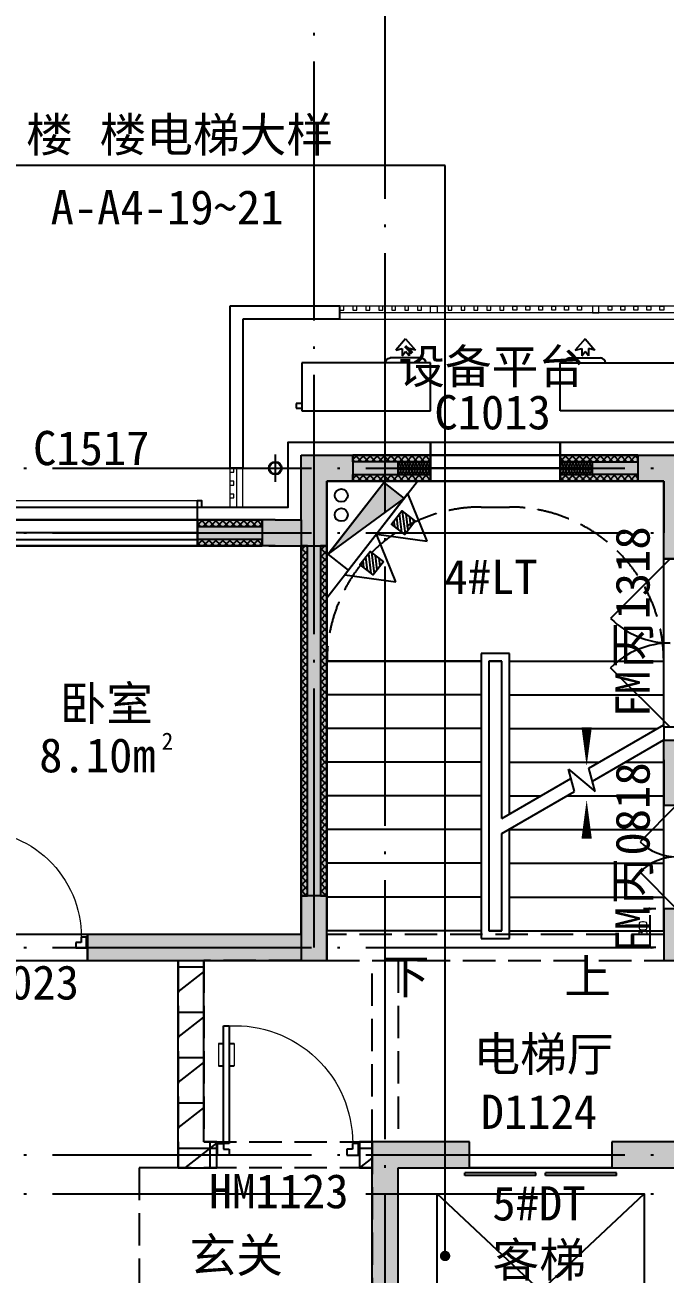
# Model space of a CAD drawing. Extents: x -46233 to 84150, y 109350 to 390860.
# Drawn here: x 14271 to 19213, y 261873 to 271521 of the extents above; entities that cross this region are included whole.
import ezdxf
from ezdxf.xclip import XClip

# ---------------------------------------------------------------- set-up
doc = ezdxf.new("R2010")
doc.units = 0
doc.header["$LTSCALE"] = 1000
doc.header["$MEASUREMENT"] = 0
doc.header["$XCLIPFRAME"] = 0
for name, pattern in [('125-核心筒-标准层$0$DASH', [0.35, 0.25, -0.1]), ('3#-轴线$1$DOTE', [2.42, 2, -0.2, 0.02, -0.2]), ('DASH', [0.35, 0.25, -0.1])]:
    doc.linetypes.add(name, pattern=pattern)
doc.layers.get('Defpoints').update_dxf_attribs({"color": 4, "linetype": 'DASH'})
for name, color, linetype in [('$6$A-ANNO-TEXT', 7, 'Continuous'), ('120-文字-标$0$A-ANNO-TEXT', 7, 'Continuous'), ('125-MC编号-偶$0$A-ANNO-TEXT', 255, 'Continuous'), ('125-O-MC$0$A-DOOR', 51, 'Continuous'), ('125-O-MC$0$A-FLOR-HRAL', 71, 'Continuous'), ('125-O-MC$0$A-WALL-CONC', 9, 'Continuous'), ('125-O-MC$0$A-WALL-INSL', 241, 'Continuous'), ('125-墙体$0$125-墙体$0$A-COLU-CONC-HATC', 204, 'Continuous'), ('125-墙体$0$125-墙体$0$A-DOOR', 51, 'Continuous'), ('125-墙体$0$125-墙体$0$A-WALL-CONC', 9, 'Continuous'), ('125-墙体$0$A-WALL-BLOK', 131, 'Continuous'), ('125-文字-标$0$A-ANNO-TEXT', 7, 'Continuous'), ('125-核心筒-标准层$0$A-COLU-CONC-HATC', 204, 'Continuous'), ('125-核心筒-标准层$0$A-DOOR', 51, 'Continuous'), ('125-核心筒-标准层$0$A-FLOR-EVTR', 51, 'Continuous'), ('125-核心筒-标准层$0$A-FLOR-STRS', 51, 'Continuous'), ('125-核心筒-标准层$0$A-WALL-BLOK', 131, 'Continuous'), ('125-核心筒-标准层$0$A-WALL-CONC', 9, 'Continuous'), ('125-核心筒-标准层$0$A-WALL-INSL', 241, 'Continuous'), ('125-核心筒-标准层$0$EQUIP_消防', 7, 'Continuous'), ('125-核心筒-标准层$0$P-FIRE-FH', 1, 'Continuous'), ('125-核心筒-标准层$0$造甲村-建筑200户型底图$0$A-FURN', 8, 'Continuous'), ('3#-轴线$1$A-ANNO-DOTE', 10, '3#-轴线$1$DOTE'), ('3#楼O层线脚$0$A-00-HX-113-wall-01Y$0$HRAL', 31, 'Continuous'), ('A-ANNO-NOTE', 3, 'Continuous'), ('A-ANNO-TEXT', 255, 'Continuous'), ('A-DRAN-SYMB', 243, 'Continuous'), ('A-WALL-INSL', 241, 'Continuous'), ('S-ANNO-TEXT', 7, 'Continuous'), ('S-PC-FQ', 4, 'Continuous'), ('S-PC-FQ-WYQ', 4, 'Continuous'), ('公区-MC编号-标$0$A-ANNO-TEXT', 255, 'Continuous'), ('公区-文字-标$0$A-ANNO-SYMB', 3, 'Continuous'), ('公区-文字-标$0$A-ANNO-TEXT', 7, 'Continuous')]:
    doc.layers.add(name, color=color, linetype=linetype)
for name, color, linetype, lineweight in [('125-核心筒-标准层$0$A-00-15-4#-PM-TF$0$00-装饰-剖', 241, 'Continuous', 5), ('125-核心筒-标准层$0$A-00-15-4#-PM-TF$0$00-装饰-看', 46, 'Continuous', 5), ('3#楼O层线脚$0$A-00-15-4#-PM-TF$0$00-装饰-看', 46, 'Continuous', 5)]:
    doc.layers.add(name, color=color, linetype=linetype, lineweight=lineweight)
doc.styles.add('120-文字-标$0$Standard', font='')
doc.styles.add('125-MC编号-偶$0$Standard', font='')
doc.styles.add('125-文字-标$0$Standard', font='')
doc.styles.add('125-核心筒-标准层$0$_TCH_DIM_T3', font='SIMPLEX', dxfattribs={"width": 0.705882, "bigfont": 'GBCBIG'})
doc.styles.add('_TCH_DIM', font='')
doc.styles.get("Standard").update_dxf_attribs({"font": ''})
doc.styles.add('公区-MC编号-标$0$Standard', font='')
doc.styles.add('公区-文字-标$0$_TCH_DIM', font='')
doc.styles.add('公区-文字-标$0$Standard', font='')
doc.styles.get('120-文字-标$0$Standard').set_extended_font_data('SimSun')
doc.styles.get('125-MC编号-偶$0$Standard').set_extended_font_data('SimSun')
doc.styles.get('125-文字-标$0$Standard').set_extended_font_data('SimSun')
doc.styles.get('_TCH_DIM').set_extended_font_data('SimSun')
doc.styles.get('Standard').set_extended_font_data('SimSun')
doc.styles.get('公区-MC编号-标$0$Standard').set_extended_font_data('SimSun')
doc.styles.get('公区-文字-标$0$_TCH_DIM').set_extended_font_data('SimSun')
doc.styles.get('公区-文字-标$0$Standard').set_extended_font_data('SimSun')
doc.dimstyles.new('125-核心筒-标准层$0$_TCH_ARCH&&20', dxfattribs={"dimtxt": 59.5, "dimasz": 20, "dimexe": 50, "dimexo": 60, "dimgap": 25.25, "dimtad": 1, "dimdec": 0, "dimzin": 0, "dimdsep": 46, "dimtxsty": '125-核心筒-标准层$0$_TCH_DIM_T3', "dimblk": '125-核心筒-标准层$0$_ArchTick', "dimcen": 0.09, "dimclrt": 7, "dimazin": 2, "dimtfac": 1, "dimtdec": 0, "dimtix": 1, "dimtmove": 2, "dimatfit": 3, "dimfxl": 100, "dimtolj": 1, "dimtzin": 0, "dimarcsym": 0})
pattern_1 = [(0, (0, 0), (0, 350), []), (37.875, (400, 0), (-169.615, 218.077), []), (90, (400, 0), (-450, 3e-14), [])]
pattern_2 = [(225, (-502401.22, -861352.4), (26.9407684, -26.9407684), []), (315, (-502401.22, -861352.4), (26.9407684, 26.9407684), [])]
pattern_3 = [(225, (-502401.22, -861502.4), (26.9407684, -26.9407684), []), (315, (-502401.22, -861502.4), (26.9407684, 26.9407684), [])]
pattern_4 = [(269.9942905, (258834.098, 2761417.068), (10.823449013, -18.751078648), [12.5, -25]), (29.9942905, (258834.098, 2761417.068), (10.82718595, 18.748921125), [12.5, -25]), (329.9942905, (258834.098, 2761417.068), (21.650634963, -0.002157522), [-25, 12.5])]

# ---------------------------------------------------------------- blocks, each defined once
blk = doc.blocks.new('125-O-MC$0$$TCHSYS$WIN2D')
for p, q in [((-0.5, 0.5), (0.5, 0.5)), ((-0.5, 0.5), (-0.5, -0.5)), ((0.5, 0.5), (0.5, -0.5)), ((0.5, 0.1667), (-0.5, 0.1667)), ((0.5, -0.1667), (-0.5, -0.1667)), ((-0.5, -0.5), (0.5, -0.5))]:
    blk.add_line(p, q)
blk = doc.blocks.new('125-O-MC')
at = {"layer": '125-O-MC$0$A-FLOR-HRAL'}
blk.add_lwpolyline([(6300, -50), (7800, -50), (7800, -100), (6300, -100)], close=True, dxfattribs=at)
at = {"layer": '125-O-MC$0$A-WALL-CONC'}
blk.add_line((7800, 100), (7800, -100), dxfattribs=at)
at = {"layer": '125-O-MC$0$A-WALL-INSL'}
blk.add_lwpolyline([(7800, 100), (7800, 200), (8050, 200)], dxfattribs=at)
at = {"layer": '125-O-MC$0$A-DOOR', "xscale": -1500, "yscale": 300, "zscale": 300, "rotation": 180}
blk.add_blockref('125-O-MC$0$$TCHSYS$WIN2D', (7050, 50), dxfattribs=at)
blk = doc.blocks.new('125-墙体$0$125-墙体$0$$DorLib2D$00000009')
for p, q in [((0.4129, 0.9053), (0.4129, 0.0807)), ((0.4541, 0.9053), (0.4129, 0.9053)), ((0.4541, 0.0807), (0.4541, 0.9053)), ((0.4129, 0.7822), (0.378, 0.7822)), ((0.489, 0.7822), (0.4541, 0.7822)), ((0.4129, 0.6235), (0.378, 0.6235)), ((0.489, 0.6235), (0.4541, 0.6235)), ((-0.4941, 0.0807), (-0.4529, 0.0807)), ((-0.4941, -0.0018), (-0.4941, 0.0807)), ((-0.4529, 0.0807), (-0.4529, 0.0395)), ((-0.4529, 0.0395), (-0.4117, 0.0395)), ((-0.4117, 0.0395), (-0.4117, -0.0018)), ((0.4129, 0.0807), (0.4541, 0.0807)), ((0.4541, 0.0395), (0.4129, 0.0395)), ((0.4129, 0.0395), (0.4129, -0.0018)), ((0.4953, 0.0807), (0.4541, 0.0807)), ((0.4541, 0.0807), (0.4541, 0.0395)), ((0.4953, -0.0018), (0.4953, 0.0807)), ((-0.4941, -0.0018), (-0.4941, -0.0018)), ((-0.4117, -0.0018), (-0.4941, -0.0018)), ((0.4129, -0.0018), (0.4953, -0.0018)), ((0.4953, -0.0018), (0.4953, -0.0018))]:
    blk.add_line(p, q)
at = {"lineweight": 13}
for p, q in [((0.378, 0.7822), (0.378, 0.6235)), ((0.489, 0.7822), (0.489, 0.6235))]:
    blk.add_line(p, q, dxfattribs=at)
blk.add_arc((0.3716, 0.0817), 0.8246, 87.13397, 180.07167, dxfattribs=at)
blk = doc.blocks.new('125-墙体')
at = {"layer": '125-墙体$0$125-墙体$0$A-COLU-CONC-HATC'}
for points in [[(8400, -100), (8400, 100), (7800, 100), (7800, -100)], [(8600, -3100), (6950, -3100), (6950, -3300), (8600, -3300)]]:
    blk.add_hatch(color=256, dxfattribs=at).paths.add_polyline_path(points)
h = blk.add_hatch(dxfattribs=at)
h.set_pattern_fill('空心砖', color=256, scale=100, style=0)
h.set_pattern_definition(pattern_1)
h.paths.add_polyline_path([(7650, -4900), (7850, -4700), (7850, -3300), (7650, -3300)])
h = blk.add_hatch(dxfattribs=at)
h.set_pattern_fill('空心砖', color=256, scale=100, style=0)
h.set_pattern_definition(pattern_1)
h.paths.add_polyline_path([(7650, -4900), (7950, -4900), (7950, -4700), (7850, -4700)])
h = blk.add_hatch(dxfattribs=at)
h.set_pattern_fill('空心砖', color=256, scale=100, style=0)
h.set_pattern_definition(pattern_1)
h.paths.add_polyline_path([(9150, -4700), (9050, -4700), (9050, -4900), (9150, -4900)])
at = {"layer": '125-墙体$0$125-墙体$0$A-WALL-CONC'}
for p, q in [((8400, 100), (7800, 100)), ((8400, -100), (7800, -100)), ((8600, -3100), (6950, -3100)), ((6950, -3100), (6950, -3300)), ((6950, -3300), (8600, -3300))]:
    blk.add_line(p, q, dxfattribs=at)
at = {"layer": '125-墙体$0$A-WALL-BLOK'}
for p, q in [((7650, -4900), (7650, -3300)), ((7650, -3300), (7850, -3300)), ((7850, -4700), (7850, -3300)), ((7950, -4700), (7850, -4700)), ((7950, -4900), (7950, -4700)), ((9150, -4700), (9050, -4700)), ((9050, -4700), (9050, -4900)), ((9150, -4900), (9150, -4700)), ((7650, -4900), (7950, -4900)), ((9050, -4900), (9150, -4900))]:
    blk.add_line(p, q, dxfattribs=at)
at = {"layer": 'Defpoints'}
blk.add_lwpolyline([(8600, 100), (8600, -3300), (7850, -3300), (7850, -4700), (9150, -4700), (9150, -7200), (10350, -7200), (10350, -11200)], dxfattribs=at)
blk.add_lwpolyline([(2250, -3300), (6950, -3300), (6950, -3100), (2250, -3100)], close=True, dxfattribs=at)
at = {"layer": '125-墙体$0$125-墙体$0$A-DOOR', "xscale": -1000, "yscale": 1000, "zscale": 200}
blk.add_blockref('125-墙体$0$125-墙体$0$$DorLib2D$00000009', (6450, -3200), dxfattribs=at)
at = {"layer": '125-墙体$0$125-墙体$0$A-DOOR', "xscale": 1100, "yscale": -1100, "zscale": 200, "rotation": 180}
blk.add_blockref('125-墙体$0$125-墙体$0$$DorLib2D$00000009', (8500, -4800), dxfattribs=at)
blk = doc.blocks.new('125-核心筒-标准层$0$A$C524E5E6F')
at = {"layer": '125-核心筒-标准层$0$A-FLOR-EVTR'}
for points in [[(0, 0), (2200, 0), (2200, -2100), (0, -2100)], [(300, -200), (1900, -200), (1900, -1700), (300, -1700)], [(650, -1950), (1550, -1950), (1550, -1800), (650, -1800)]]:
    blk.add_lwpolyline(points, close=True, dxfattribs=at)
for points in [[(300, -1700), (1900, -200)], [(1900, -1700), (300, -200)]]:
    blk.add_lwpolyline(points, dxfattribs=at)
blk = doc.blocks.new('125-核心筒-标准层$0$2-4#标准层核心筒$0$$TwtSys$00000434')
for p, q in [((-0.5, 0.5), (-0.5, -0.5)), ((-0.5, -0.5), (0.5, 0.5)), ((0.5, 0.5), (-0.5, 0.5)), ((0.5, -0.5), (0.5, 0.5)), ((-0.5, -0.5), (0.5, -0.5))]:
    blk.add_line(p, q)
blk.add_solid([(0.5, -0.5), (0.5, 0.5), (-0.5, -0.5)])
blk = doc.blocks.new('125-核心筒-标准层$0$DDDA$C0A4D4CDB')
at = {"color": 0}
for p, q in [((193.3, 556.5), (117.4, 469)), ((193.3, 556.5), (269.2, 469)), ((75.1, 408.7), (311.5, 408.7)), ((117.4, 469), (166.5, 480.6)), ((166.5, 480.6), (166.5, 426.2)), ((166.5, 426.2), (193.3, 459.5)), ((220.1, 426.2), (193.3, 459.5)), ((220.1, 480.6), (220.1, 426.2)), ((269.2, 469), (220.1, 480.6)), ((0, 0), (0, 370)), ((0, 370), (995, 370)), ((995, 370), (995, 0)), ((995, 0), (0, 0)), ((995, 57.2), (1037.4, 57.2)), ((1037.4, 20.2), (995, 20.2)), ((1037.4, 57.2), (1037.4, 20.2))]:
    blk.add_line(p, q, dxfattribs=at)
for centre, start_param, end_param in [((75.1, 370), 0.785398, 2.356194), ((311.5, 370), 5.497787, 7.068583)]:
    blk.add_ellipse(centre, major_axis=(27.3, 27.3), ratio=1, start_param=start_param, end_param=end_param, dxfattribs=at)
blk = doc.blocks.new('125-核心筒-标准层$0$$DORLIB2D$00000127')
at = {"color": 0}
for points in [[(-0.5333, 0.7949), (-0.5333, 0.6904)], [(-0.0333, 0.7949), (-0.5333, 0.7949)], [(-0.0333, 0.7949), (-0.0333, 0.6904)], [(0.5333, 0.7949), (0.0333, 0.7949)], [(0.0333, 0.7949), (0.0333, 0.6904)], [(0.5333, 0.7949), (0.5333, 0.6904)], [(-0.0333, 0.6904), (-0.5333, 0.6904)], [(0.5333, 0.6904), (0.0333, 0.6904)], [(0.5, 0.5), (-0.5, 0.5)]]:
    blk.add_lwpolyline(points, dxfattribs=at)
blk = doc.blocks.new('125-核心筒-标准层$0$$DorLib2D$00000116')
at = {"color": 0}
for p, q in [((-0.5, 0), (-0.1464, 0.3536)), ((0.5, 0), (0.1464, 0.3536))]:
    blk.add_line(p, q, dxfattribs=at)
for centre, start, end in [((-0.5, 0), 0, 45), ((0.5, 0), 135, 180)]:
    blk.add_arc(centre, 0.5, start, end, dxfattribs=at)
blk = doc.blocks.new('125-核心筒-标准层$0$$TCHSYS$WIN2D')
for p, q in [((-0.5, 0.5), (0.5, 0.5)), ((-0.5, 0.5), (-0.5, -0.5)), ((0.5, 0.5), (0.5, -0.5)), ((0.5, 0.1667), (-0.5, 0.1667)), ((0.5, -0.1667), (-0.5, -0.1667)), ((-0.5, -0.5), (0.5, -0.5))]:
    blk.add_line(p, q)
blk = doc.blocks.new('125-核心筒-标准层$0$$ATTACHMENT$00000214')
h = blk.add_hatch()
h.set_pattern_fill('ANSI31', color=256, scale=200, style=0)
h.set_pattern_definition([(45, (-38543.802, -6842.639), (-17.67767, 17.67767), [])])
h.paths.add_polyline_path([(-64.9, 1.9), (64.9, 1.9), (64.9, -127.9), (-64.9, -127.9)])
for points in [[(0, 171.8), (-198.4, -171.8), (198.4, -171.8)], [(-64.9, 1.9), (64.9, 1.9), (64.9, -127.9), (-64.9, -127.9)]]:
    blk.add_lwpolyline(points, close=True)
blk = doc.blocks.new('125-核心筒-标准层$0$_ArchTick')
at = {"color": 0, "linetype": 'ByBlock', "const_width": 0.4}
blk.add_lwpolyline([(-0.5, -0.5), (0.5, 0.5)], dxfattribs=at)
blk = doc.blocks.new('*D794')
at = {"layer": 'Defpoints', "color": 0, "lineweight": -2, "transparency": 16777216}
for p, q in [((890, 4200), (794.6, 4200)), ((844.6, 3900), (844.6, 4200)), ((890, 3900), (794.6, 3900))]:
    blk.add_line(p, q, dxfattribs=at)
at = {"layer": 'Defpoints', "color": 0, "transparency": 16777216}
for p in [(844.6, 4200), (950, 4200), (950, 3900)]:
    blk.add_point(p, dxfattribs=at)
at = {"layer": 'Defpoints', "color": 0, "lineweight": -2, "transparency": 16777216, "xscale": 20, "yscale": 20, "zscale": 20}
for p, rotation in [((844.6, 4200), 90), ((844.6, 3900), 270)]:
    blk.add_blockref('125-核心筒-标准层$0$_ArchTick', p, dxfattribs=dict(at, rotation=rotation))
at = {"layer": 'Defpoints', "color": 7, "transparency": 16777216, "insert": (789.6, 4050), "char_height": 59.5, "attachment_point": 5, "rotation": 90, "style": '125-核心筒-标准层$0$_TCH_DIM_T3'}
blk.add_mtext('\\A1;300', dxfattribs=at)
blk = doc.blocks.new('120-文字-标')
at = {"layer": '120-文字-标$0$A-ANNO-TEXT', "style": '120-文字-标$0$Standard'}
for s, height, p in [('卧室', 264.35, (3011.5, 5652.2)), ('CF06', 264.35, (4811.8, 5652.2)), ('厨房', 264.35, (5756.9, 5652.2)), ('卧室', 264.35, (7694.8, 5652.2)), ('WC12', 264.35, (7211.1, 2191.7)), ('卫生间', 264.35, (8156.3, 2191.7)), ('餐厅', 264.35, (4623.5, 1634.2)), ('玄关', 264.35, (1824, 1393.1)), ('WC13', 264.35, (8138.7, 1315)), ('卫生间', 264.35, (9083.9, 1315)), ('衣帽间', 264.35, (569.5, -767.5)), ('起居室', 264.35, (4869.3, -2206.6)), ('卧室', 264.35, (8379.6, -2206.6)), ('(', 264.3, (7835.4, -2606.6)), ('含衣帽间', 264.35, (8024.4, -2606.6)), (')', 264.3, (9536.6, -2606.6)), ('卧室', 264.35, (1617.8, -2705.1))]:
    blk.add_text(s, height=height, dxfattribs=at).set_placement(p)
at = {"layer": 'Defpoints', "style": '120-文字-标$0$Standard'}
for s, height, p in [('7.50m', 264.35, (2853.8, 5252.2)), ('2', 132.2, (3799, 5427.2)), ('7.13m', 264.35, (5084.2, 5252.2)), ('2', 132.2, (6029.4, 5427.2)), ('8.10m', 264.35, (7537.1, 5252.2)), ('2', 132.2, (8482.3, 5427.2)), ('2', 132.2, (9316.3, 2791)), ('2.70m', 264.35, (8371.1, 2616)), ('13.30m', 264.35, (4379.4, 1234.2)), ('2', 132.2, (5513.6, 1409.2)), ('2.79m', 264.35, (1667.9, 993.1)), ('2', 132.2, (2613, 1168.1)), ('4.24m', 264.35, (8059.1, 915)), ('2', 132.2, (9004.2, 1090)), ('2', 132.2, (1546.8, -992.5)), ('2.11m', 264.35, (601.7, -1167.5)), ('2', 132.2, (5949.9, -2431.6)), ('15.96m', 264.35, (4815.8, -2606.6)), ('2', 132.2, (9261.6, -2831.6)), ('13.33m', 264.35, (8127.4, -3006.6)), ('9.20m', 264.35, (1460.1, -3105.1)), ('2', 132.2, (2405.3, -2930.1))]:
    blk.add_text(s, height=height, dxfattribs=at).set_placement(p)
blk = doc.blocks.new('125-文字-标')
at = {"layer": 'Defpoints'}
for points in [[(-4550, 7000), (-1850, 7000), (-1850, 4000), (-4550, 4000)], [(-3100, 500), (-6900, 500), (-6900, 3800), (-2800, 3800), (-2800, 2200), (-3100, 2200)], [(-3100, 650), (-1300, 650), (-1300, 2200), (-3100, 2200)]]:
    blk.add_lwpolyline(points, close=True, dxfattribs=at)
at = {"layer": '125-文字-标$0$A-ANNO-TEXT', "style": '125-文字-标$0$Standard'}
for s, p in [('卧室', (-3714.4, 5652.2)), ('玄关', (-2711.8, 1393.1))]:
    blk.add_text(s, height=264.35, dxfattribs=at).set_placement(p)
at = {"layer": 'Defpoints', "style": '125-文字-标$0$Standard'}
for s, height, p in [('8.10m', 264.35, (-3872.1, 5252.2)), ('2', 132.2, (-2926.9, 5427.2))]:
    blk.add_text(s, height=height, dxfattribs=at).set_placement(p)
blk = doc.blocks.new('公区-文字-标')
at = {"layer": '公区-文字-标$0$A-ANNO-SYMB'}
for points in [[(-1055, 4000, 0, 0, 0), (-1055, 6480, 0, 0, 0), (355, 6480, 0, 0, 0), (355, 5300, 0, 80, 0), (355, 5600, 0, 0, 0)], [(355, 4000, 0, 0, 0), (355, 5040, 0, 80, 0), (355, 4740, 0, 0, 0)]]:
    blk.add_lwpolyline(points, format="xyseb", dxfattribs=at)
at = {"layer": '公区-文字-标$0$A-ANNO-TEXT', "style": '公区-文字-标$0$Standard'}
for s, height, p in [('设备平台', 264.35, (-1100.3, 8253.6)), ('电', 264.3, (1158.3, 6458)), ('井', 264.3, (1133.2, 6058)), ('水', 264.3, (1136.2, 4972.6)), ('暖', 264.3, (1140.6, 4572.6)), ('井', 264.3, (1133.2, 4172.6)), ('电梯厅', 264.35, (-519.6, 2945.4)), ('客梯', 264.35, (-371.7, 1357.2)), ('无障碍电梯', 264.35, (-938.8, 947.3)), ('兼担架电梯', 264.35, (-932.7, 556.6))]:
    blk.add_text(s, height=height, dxfattribs=at).set_placement(p)
at = {"layer": '公区-文字-标$0$A-ANNO-TEXT', "color": 7, "style": '公区-文字-标$0$_TCH_DIM'}
for s, p in [('下', (-1218.2, 3545)), ('上', (183, 3545))]:
    blk.add_text(s, height=264.3, dxfattribs=at).set_placement(p)
at = {"layer": '公区-文字-标$0$A-ANNO-TEXT', "color": 6, "style": '公区-文字-标$0$Standard'}
blk.add_text('D1124', height=264.35, dxfattribs=at).set_placement((-463.6, 2500.4))
blk = doc.blocks.new('3#-轴线')
at = {"layer": '3#-轴线$1$A-ANNO-DOTE'}
for points in [[(8700, -3200), (8700, 5500)], [(9250, -7100), (9250, 5500)], [(-3000, 500), (45757.3, 500)], [(-3000, 0), (45757.3, 0)], [(-3000, -3200), (45757.3, -3200)], [(-3000, -4800), (45757.3, -4800)], [(-3000, -5100), (45757.3, -5100)]]:
    blk.add_lwpolyline(points, dxfattribs=at)
blk = doc.blocks.new('125-MC编号-偶')
at = {"layer": '125-MC编号-偶$0$A-ANNO-TEXT', "color": 2, "style": '125-MC编号-偶$0$Standard'}
for s, p in [('C1517', (-3919.3, 7623.2, 0)), ('M1023', (-4464.1, 3498.5)), ('HM1123', (-2562.1, 1887.5))]:
    blk.add_text(s, height=264.35, dxfattribs=at).set_placement(p)
blk = doc.blocks.new('公区-MC编号-标')
at = {"layer": '公区-MC编号-标$0$A-ANNO-TEXT', "color": 2, "style": '公区-MC编号-标$0$Standard'}
blk.add_text('C1013', height=264.35, dxfattribs=at).set_placement((-820.6, 7899.4))
for s, height, p in [('1318', 264.35, (841.6, 6431.9)), ('丙', 264.3, (841.6, 6053.9)), ('FM', 264.35, (841.6, 5675.8)), ('0818', 264.35, (841.6, 4610.2)), ('丙', 264.3, (841.6, 4232.2)), ('FM', 264.35, (841.6, 3854.1))]:
    blk.add_text(s, height=height, rotation=90, dxfattribs=at).set_placement(p)
blk = doc.blocks.new('GTRGTR')
at = {"layer": '$6$A-ANNO-TEXT', "color": 1}
for s, p in [('4#LT', (9706.2, -470.7)), ('5#DT', (10076.8, -5306.7))]:
    blk.add_text(s, height=264.35, dxfattribs=at).set_placement(p)
blk = doc.blocks.new('A$C53EF3948')
at = {"layer": 'S-PC-FQ'}
h = blk.add_hatch(dxfattribs=at)
h.set_pattern_fill('HONEY', color=8, scale=100, angle=-90.00571)
h.set_pattern_definition(pattern_4)
h.paths.add_polyline_path([(9700, 450), (9700, 350), (9450, 350), (9450, 450)])
h = blk.add_hatch(dxfattribs=at)
h.set_pattern_fill('HONEY', color=8, scale=100, angle=-90.00571)
h.set_pattern_definition(pattern_4)
h.paths.add_polyline_path([(10700, 450), (10700, 350), (10950, 350), (10950, 450)])
at = {"layer": 'S-PC-FQ-WYQ'}
h = blk.add_hatch(dxfattribs=at)
h.set_pattern_fill('ANSI37', color=8, scale=12, angle=180)
h.set_pattern_definition(pattern_2)
h.paths.add_polyline_path([(9100.2, 500), (9100.2, 450), (9700, 450), (9700, 500)])
h = blk.add_hatch(dxfattribs=at)
h.set_pattern_fill('ANSI37', color=8, scale=12, angle=180)
h.set_pattern_definition(pattern_2)
h.paths.add_polyline_path([(11300.2, 450), (11300.2, 500), (10700, 500), (10700, 450)])
h = blk.add_hatch(dxfattribs=at)
h.set_pattern_fill('ANSI37', color=8, scale=12, angle=180)
h.set_pattern_definition(pattern_3)
h.paths.add_polyline_path([(9100.2, 350), (9100.2, 300), (9700, 300), (9700, 350)])
h = blk.add_hatch(dxfattribs=at)
h.set_pattern_fill('ANSI37', color=8, scale=12, angle=180)
h.set_pattern_definition(pattern_3)
h.paths.add_polyline_path([(11300.2, 300), (11300.2, 350), (10700, 350), (10700, 300)])
h = blk.add_hatch(dxfattribs=at)
h.set_pattern_fill('ANSI37', color=8, scale=12, angle=180)
h.set_pattern_definition([(225, (-505101.18, -861852.413), (26.9407684, -26.9407684), []), (315, (-505101.18, -861852.413), (26.9407684, 26.9407684), [])])
h.paths.add_polyline_path([(8400.2, -50), (8400.2, 0), (7900.2, 0), (7900.2, -50)])
h = blk.add_hatch(dxfattribs=at)
h.set_pattern_fill('ANSI37', color=8, scale=12, angle=180)
h.set_pattern_definition([(225, (-505101.18, -862002.413), (26.9407684, -26.9407684), []), (315, (-505101.18, -862002.413), (26.9407684, 26.9407684), [])])
h.paths.add_polyline_path([(8400.2, -200), (8400.2, -150), (7900.2, -150), (7900.2, -200)])
h = blk.add_hatch(dxfattribs=at)
h.set_pattern_fill('ANSI37', color=8, scale=12, angle=90)
h.set_pattern_definition([(135, (-853102.853, 512501.25), (-26.9407684, -26.9407684), []), (225, (-853102.853, 512501.25), (26.9407684, -26.9407684), [])])
h.paths.add_polyline_path([(8699.8, -2900.2), (8749.8, -2900.2), (8749.6, -200.2), (8699.6, -200.2)])
h = blk.add_hatch(dxfattribs=at)
h.set_pattern_fill('ANSI37', color=8, scale=12, angle=90)
h.set_pattern_definition([(135, (-852952.853, 512501.25), (-26.9407684, -26.9407684), []), (225, (-852952.853, 512501.25), (26.9407684, -26.9407684), [])])
h.paths.add_polyline_path([(8849.8, -2900.2), (8899.8, -2900.2), (8899.6, -200.2), (8849.6, -200.2)])
at = {"layer": 'S-PC-FQ', "color": 8}
for points in [[(9700, 450), (9700, 350), (9450, 350), (9450, 450)], [(10700, 450), (10700, 350), (10950, 350), (10950, 450)]]:
    blk.add_lwpolyline(points, close=True, dxfattribs=at)
at = {"layer": 'S-PC-FQ-WYQ', "color": 8}
for points in [[(9100.2, 450), (9100.2, 500), (9700, 500), (9700, 450)], [(9700, 300), (9700, 500), (9100.2, 500), (9100.2, 300)], [(9700, 500), (10700, 500), (10700, 300), (9700, 300)], [(11300.2, 450), (11300.2, 500), (10700, 500), (10700, 450)], [(10700, 300), (10700, 500), (11300.2, 500), (11300.2, 300)], [(9100.2, 300), (9100.2, 350), (9700, 350), (9700, 300)], [(11300.2, 300), (11300.2, 350), (10700, 350), (10700, 300)], [(6400.2, 0), (7900.2, 0), (7900.2, -200), (6400.2, -200)], [(8400.2, -50), (8400.2, 0), (7900.2, 0), (7900.2, -50)], [(7900.2, -200), (7900.2, 0), (8400.2, 0), (8400.2, -200)], [(8400.2, -200), (8400.2, -150), (7900.2, -150), (7900.2, -200)], [(8699.8, -2900.2), (8749.8, -2900.2), (8749.6, -200.2), (8699.6, -200.2)], [(8699.6, -200.2), (8899.6, -200.2), (8899.8, -2900.2), (8699.8, -2900.2)], [(8849.8, -2900.2), (8899.8, -2900.2), (8899.6, -200.2), (8849.6, -200.2)]]:
    blk.add_lwpolyline(points, close=True, dxfattribs=at)
blk = doc.blocks.new('3#楼O层线脚')
at = {"layer": '3#楼O层线脚$0$A-00-15-4#-PM-TF$0$00-装饰-看', "color": 251}
blk.add_lwpolyline([(-4150, 7350), (-2650, 7350)], dxfattribs=at)
at = {"layer": '3#楼O层线脚$0$A-00-HX-113-wall-01Y$0$HRAL'}
blk.add_lwpolyline([(-2650, 7300), (-2650, 7350), (-2620, 7350), (-2620, 7300)], dxfattribs=at)
blk = doc.blocks.new('雨水管')
at = {"layer": 'A-DRAN-SYMB'}
for p, q in [((100, 105), (100, -105)), ((-5, 0), (205, 0))]:
    blk.add_line(p, q, dxfattribs=at)
for radius in [50, 45]:
    blk.add_circle((100, 0), radius, dxfattribs=at)
blk = doc.blocks.new('YHHYTG')
blk.add_blockref('雨水管', (-2150, 7600))
blk = doc.blocks.new('vgfrtvgf')
at = {"layer": 'A-WALL-INSL'}
blk.add_blockref('YHHYTG', (0, 0), dxfattribs=at)
blk = doc.blocks.new('125-核心筒-标准层')
at = {"layer": '125-核心筒-标准层$0$A-COLU-CONC-HATC'}
for points in [[(-1850, 7700), (-1650, 7500), (-998.9, 7500), (-998.9, 7700)], [(-1783.3, 7100), (-1650, 7100), (-1650, 7500), (-1850, 7700), (-1850, 7200)], [(-998.9, 7700), (-998.9, 7500), (-850, 7500), (-850, 7700)], [(150, 7700), (150, 7500), (950, 7500), (1150, 7700)], [(1150, 7700), (950, 7500), (950, 7100), (1083.3, 7100), (1150, 7200)], [(-2050, 7200), (-2050, 7000), (-1850, 7000), (-1783.3, 7100), (-1850, 7200)], [(-1850, 6634.3), (-1650, 6634.3), (-1650, 7100), (-1783.3, 7100), (-1850, 7000)], [(1150, 6900), (1150, 7000), (1083.3, 7100), (950, 7100), (950, 6900)], [(-1850, 4000), (-1650, 3800), (-1650, 6634.3), (-1850, 6634.3)], [(950, 5350), (1150, 5350), (1150, 5500), (950, 5500)], [(950, 5350), (950, 5000), (1150, 5000), (1150, 5350)], [(1150, 4000), (1150, 4200), (950, 4200), (950, 3800)], [(-1850, 4000), (-1850, 3800), (-1650, 3800)], [(1150, 4000), (950, 3800), (1750, 3800), (1750, 3933.3), (1650, 4000)], [(-1300, -100), (-1100, 100), (-1100, 2200), (-1300, 2400)], [(-1100, 2200), (-550, 2200), (-550, 2400), (-1300, 2400)], [(1300, 2400), (550, 2400), (550, 2200), (1100, 2200)]]:
    blk.add_hatch(color=256, dxfattribs=at).paths.add_polyline_path(points)
for centre in [(-1540, 7390), (-1540, 7240)]:
    blk.add_circle(centre, 50)
at = {"layer": '125-核心筒-标准层$0$A-00-15-4#-PM-TF$0$00-装饰-剖'}
for points in [[(-1520, 8820), (-1520, 8850), (-1550, 8850), (-1550, 8820)], [(-1420, 8820), (-1420, 8850), (-1450, 8850), (-1450, 8820)], [(-1320, 8820), (-1320, 8850), (-1350, 8850), (-1350, 8820)], [(-1220, 8820), (-1220, 8850), (-1250, 8850), (-1250, 8820)], [(-1120, 8820), (-1120, 8850), (-1150, 8850), (-1150, 8820)], [(-1020, 8820), (-1020, 8850), (-1050, 8850), (-1050, 8820)], [(-920, 8820), (-920, 8850), (-950, 8850), (-950, 8820)], [(-850, 8850), (-800, 8850), (-800, 8800), (-850, 8800)], [(-685, 8820), (-685, 8850), (-715, 8850), (-715, 8820)], [(-585, 8820), (-585, 8850), (-615, 8850), (-615, 8820)], [(-485, 8820), (-485, 8850), (-515, 8850), (-515, 8820)], [(-385, 8820), (-385, 8850), (-415, 8850), (-415, 8820)], [(-285, 8820), (-285, 8850), (-315, 8850), (-315, 8820)], [(-215, 8820), (-215, 8850), (-185, 8850), (-185, 8820)], [(-115, 8820), (-115, 8850), (-85, 8850), (-85, 8820)], [(-15, 8820), (-15, 8850), (15, 8850), (15, 8820)], [(85, 8820), (85, 8850), (115, 8850), (115, 8820)], [(185, 8820), (185, 8850), (215, 8850), (215, 8820)], [(285, 8820), (285, 8850), (315, 8850), (315, 8820)], [(450, 8850), (400, 8850), (400, 8800), (450, 8800)], [(520, 8820), (520, 8850), (550, 8850), (550, 8820)], [(620, 8820), (620, 8850), (650, 8850), (650, 8820)], [(720, 8820), (720, 8850), (750, 8850), (750, 8820)], [(820, 8820), (820, 8850), (850, 8850), (850, 8820)], [(920, 8820), (920, 8850), (950, 8850), (950, 8820)], [(-2370, 7570), (-2370, 7600), (-2400, 7600), (-2400, 7570)], [(-2370, 7470), (-2370, 7500), (-2400, 7500), (-2400, 7470)], [(-2370, 7370), (-2370, 7400), (-2400, 7400), (-2400, 7370)]]:
    blk.add_lwpolyline(points, close=True, dxfattribs=at)
at = {"layer": '125-核心筒-标准层$0$A-00-15-4#-PM-TF$0$00-装饰-看', "color": 251}
for points in [[(1149.9, 8850), (-1550.1, 8850)], [(1149.9, 8800), (-1550.1, 8800)], [(-2300, 7300), (-2300, 8750), (2200, 8749.3), (2200, 7300)], [(-2400, 7600), (-2400, 7300)], [(-2350, 7600), (-2350, 7300)]]:
    blk.add_lwpolyline(points, dxfattribs=at)
at = {"layer": '125-核心筒-标准层$0$A-DOOR'}
for p, q in [((950, 5600), (950, 6900)), ((950, 4200), (950, 5000))]:
    blk.add_line(p, q, dxfattribs=at)
at = {"layer": '125-核心筒-标准层$0$A-FLOR-STRS'}
for p, q in [((950, 7500), (-1650, 7500)), ((-1650, 7500), (-1650, 6110)), ((950, 6110), (950, 7500)), ((-1650, 6110), (-1650, 4030)), ((-460, 6110), (-1650, 6110)), ((-1650, 6110), (-460, 6110)), ((-240, 6170), (-460, 6170)), ((-460, 6170), (-460, 3970)), ((-400, 6110), (-400, 4030)), ((-300, 6110), (-400, 6110)), ((-400, 6110), (-400, 4030)), ((-400, 6110), (-300, 6110)), ((-300, 4896.9), (-300, 6110)), ((-300, 4896.9), (-300, 6110)), ((-240, 4931.5), (-240, 6170)), ((-240, 6110), (950, 6110)), ((-240, 6110), (950, 6110)), ((950, 5618.6), (950, 6110)), ((-460, 5850), (-1650, 5850)), ((-240, 5850), (950, 5850)), ((372.1, 5284.9), (950, 5618.6)), ((-460, 5590), (-1650, 5590)), ((-240, 5590), (900.5, 5590)), ((398.9, 5184.9), (950, 5503.1)), ((950, 4030), (950, 5503.1)), ((-460, 5330), (-1650, 5330)), ((-240, 5330), (450.2, 5330)), ((650.2, 5330), (950, 5330)), ((260.6, 5105.1), (214.4, 5277.4)), ((214.4, 5277.4), (420.5, 5104.5)), ((420.5, 5104.5), (372.1, 5284.9)), ((-300, 4896.9), (233.8, 5205.1)), ((-460, 5070), (-1650, 5070)), ((-300, 4781.4), (260.6, 5105.1)), ((-240, 5070), (-0.2, 5070)), ((199.8, 5070), (950, 5070)), ((-460, 4810), (-1650, 4810)), ((-300, 4030), (-300, 4781.4)), ((-300, 4030), (-300, 4781.4)), ((-240, 3970), (-240, 4816.1)), ((-240, 4810), (950, 4810)), ((-460, 4550), (-1650, 4550)), ((-240, 4550), (950, 4550)), ((-460, 4290), (-1650, 4290)), ((-240, 4290), (950, 4290)), ((-460, 4030), (-1650, 4030)), ((-460, 3970), (-240, 3970)), ((-400, 4030), (-300, 4030)), ((-300, 4030), (-400, 4030)), ((-240, 4030), (950, 4030))]:
    blk.add_line(p, q, dxfattribs=at)
at = {"layer": '125-核心筒-标准层$0$A-FLOR-STRS', "linetype": '125-核心筒-标准层$0$DASH'}
blk.add_lwpolyline([(-1650, 6110, -0.414214), (-460, 7300), (-240, 7300, -0.414214), (950, 6110)], format="xyb", dxfattribs=at)
at = {"layer": '125-核心筒-标准层$0$A-WALL-BLOK'}
for p, q in [((-1550, 8850), (-2400, 8850)), ((-2400, 8850), (-2400, 7600)), ((-1550, 8750), (-1550, 8850)), ((-1550, 8750), (-2300, 8750)), ((-2300, 8750), (-2300, 7600)), ((-2300, 7600), (-2400, 7600)), ((-1650, 6925.8), (-1203.4, 7500)), ((-1650, 6600), (-950, 7500)), ((1050, 6900), (950, 6900)), ((1050, 5600), (950, 5600)), ((950, 5600), (950, 5500))]:
    blk.add_line(p, q, dxfattribs=at)
at = {"layer": '125-核心筒-标准层$0$A-WALL-CONC'}
for p, q in [((-1850, 7700), (-998.9, 7700)), ((-1850, 7200), (-1850, 7700)), ((-998.9, 7700), (-850, 7700)), ((-850, 7500), (-850, 7700)), ((150, 7700), (1150, 7700)), ((150, 7500), (150, 7700)), ((-1650, 7500), (-998.9, 7500)), ((-1650, 7100), (-1650, 7500)), ((-998.9, 7500), (-850, 7500)), ((150, 7500), (950, 7500)), ((950, 7500), (950, 7100)), ((-2050, 7200), (-1850, 7200)), ((-1650, 6634.3), (-1650, 7100)), ((950, 6900), (950, 7100)), ((-2050, 7000), (-1850, 7000)), ((-1850, 6634.3), (-1850, 7000)), ((950, 6900), (1150, 6900)), ((-1850, 4000), (-1850, 6634.3)), ((-1650, 3800), (-1650, 6634.3)), ((950, 5350), (950, 5500)), ((950, 5500), (1150, 5500)), ((950, 5350), (950, 5000)), ((950, 5000), (1150, 5000)), ((1150, 4200), (950, 4200)), ((950, 4200), (950, 3800)), ((-1850, 4000), (-1850, 4000)), ((-1850, 3800), (-1650, 3800)), ((950, 3800), (1750, 3800)), ((-1300, -100), (-1300, 2400)), ((-550, 2400), (-1300, 2400)), ((-550, 2200), (-550, 2400)), ((1300, 2400), (550, 2400)), ((550, 2400), (550, 2200)), ((-1100, 100), (-1100, 2200)), ((-1100, 2200), (-550, 2200)), ((550, 2200), (1100, 2200))]:
    blk.add_line(p, q, dxfattribs=at)
at = {"layer": '125-核心筒-标准层$0$A-WALL-INSL'}
for p, q in [((-850, 7800), (-850, 7700)), ((150, 7800), (150, 7700))]:
    blk.add_line(p, q, dxfattribs=at)
for points in [[(-2400, 7300), (-1950, 7300), (-1950, 7800), (-850, 7800), (-850, 7700)], [(150, 7700), (150, 7800), (1250, 7800), (1250, 7300), (1850, 7300)]]:
    blk.add_lwpolyline(points, dxfattribs=at)
at = {"layer": 'Defpoints'}
for points in [[(-1650, 3800), (1650, 3800), (1650, 4000), (-1650, 4000)], [(-1300, 3800), (-1100, 3800), (-1100, 2400), (-1300, 2400)]]:
    blk.add_lwpolyline(points, close=True, dxfattribs=at)
blk.add_blockref('125-核心筒-标准层$0$A$C524E5E6F', (-1100, 2200))
at = {"layer": '125-核心筒-标准层$0$A-DOOR', "xscale": 1000, "yscale": -300, "zscale": 300}
blk.add_blockref('125-核心筒-标准层$0$$TCHSYS$WIN2D', (-350, 7650), dxfattribs=at)
at = {"layer": '125-核心筒-标准层$0$A-DOOR'}
for name, p, xscale, yscale, zscale, rotation in [('125-核心筒-标准层$0$$DorLib2D$00000116', (1000, 6250), 1300, 1300, 100, 90), ('125-核心筒-标准层$0$$DorLib2D$00000116', (1050, 4600), 800, 800, 200, 90), ('125-核心筒-标准层$0$$DORLIB2D$00000127', (0, 2300), -1100, 200, 200, 180)]:
    blk.add_blockref(name, p, dxfattribs=dict(at, xscale=xscale, yscale=yscale, zscale=zscale, rotation=rotation))
at = {"layer": '125-核心筒-标准层$0$EQUIP_消防', "linetype": 'ByBlock', "rotation": 232.1250163566028}
for p in [(-1011.4, 7141.2), (-1255, 6828)]:
    blk.add_blockref('125-核心筒-标准层$0$$ATTACHMENT$00000214', p, dxfattribs=at)
at = {"layer": '125-核心筒-标准层$0$P-FIRE-FH', "extrusion": (0, 0, -1), "xscale": 699.9999999999999, "yscale": 199.9999999999998, "zscale": -699.9999999999999, "rotation": 127.8749836433972}
blk.add_blockref('125-核心筒-标准层$0$2-4#标准层核心筒$0$$TwtSys$00000434', (1347.8, 7151.5), dxfattribs=at)
at = {"layer": '125-核心筒-标准层$0$造甲村-建筑200户型底图$0$A-FURN', "ltscale": 0.1, "extrusion": (0, 0, -1), "zscale": -1}
blk.add_blockref('125-核心筒-标准层$0$DDDA$C0A4D4CDB', (850, 8042), dxfattribs=at)
at = {"layer": '125-核心筒-标准层$0$造甲村-建筑200户型底图$0$A-FURN', "ltscale": 0.1, "extrusion": (0, 0, -1), "xscale": -1, "zscale": -1}
blk.add_blockref('125-核心筒-标准层$0$DDDA$C0A4D4CDB', (-150, 8042), dxfattribs=at)
at = {"layer": 'Defpoints'}
dim = blk.add_aligned_dim(p1=(950, 3900), p2=(950, 4200), distance=105.4, dimstyle='125-核心筒-标准层$0$_TCH_ARCH&&20', dxfattribs=at)
dim.commit()
dim.dimension.update_dxf_attribs({"geometry": '*D794', "text_midpoint": (789.6, 4050)})
blk = doc.blocks.new('3#-标准层')
for name, p in [('125-核心筒-标准层', (10450, -7100)), ('公区-文字-标', (10450, -7100)), ('125-墙体', (0, 0)), ('125-文字-标', (10450, -7100)), ('120-文字-标', (10450, -7100))]:
    blk.add_blockref(name, p)

msp = doc.modelspace()

# ---------------------------------------------------------------- linework, layer by layer
at = {"layer": 'A-ANNO-NOTE', "color": 1}
for p, q in [((17514.5, 270436.6), (13796.3, 270436.6)), ((17514.5, 262019.4), (17514.5, 270436.6))]:
    msp.add_line(p, q, dxfattribs=at)
at = {"layer": 'A-ANNO-NOTE', "color": 1, "const_width": 40}
msp.add_lwpolyline([(17514.5, 261999.4, 1), (17514.5, 262039.4, 1)], format="xyb", close=True, dxfattribs=at)

# ---------------------------------------------------------------- block references
for name, p in [('3#-轴线', (7802.7, 267600)), ('3#楼O层线脚', (18252.7, 260500)), ('3#-标准层', (7802.7, 267600)), ('vgfrtvgf', (18252.7, 260500)), ('公区-MC编号-标', (18252.7, 260500)), ('125-O-MC', (7802.7, 267600)), ('125-MC编号-偶', (18252.7, 260500)), ('GTRGTR', (7802.7, 267600))]:
    msp.add_blockref(name, p)
ref = msp.add_blockref('3#-标准层', (6644, 270581.8))
XClip(ref).set_block_clipping_path([(4820.5821685271, -739.2350137149), (6770.6892597008, 782.8575287219)])
at = {"layer": 'S-ANNO-TEXT'}
msp.add_blockref('A$C53EF3948', (7702.7, 267700.1), dxfattribs=at)

# ---------------------------------------------------------------- texts
at = {"layer": 'A-ANNO-TEXT', "color": 7, "style": '_TCH_DIM'}
for s, height, p in [('楼', 264.3, (14279.4, 270541.6)), ('楼电梯大样', 264.35, (14846.5, 270541.6)), ('A-A4-19~21', 264.35, (14468.4, 269981.6))]:
    msp.add_text(s, height=height, dxfattribs=at).set_placement(p)

doc.saveas('drawing.dxf')
